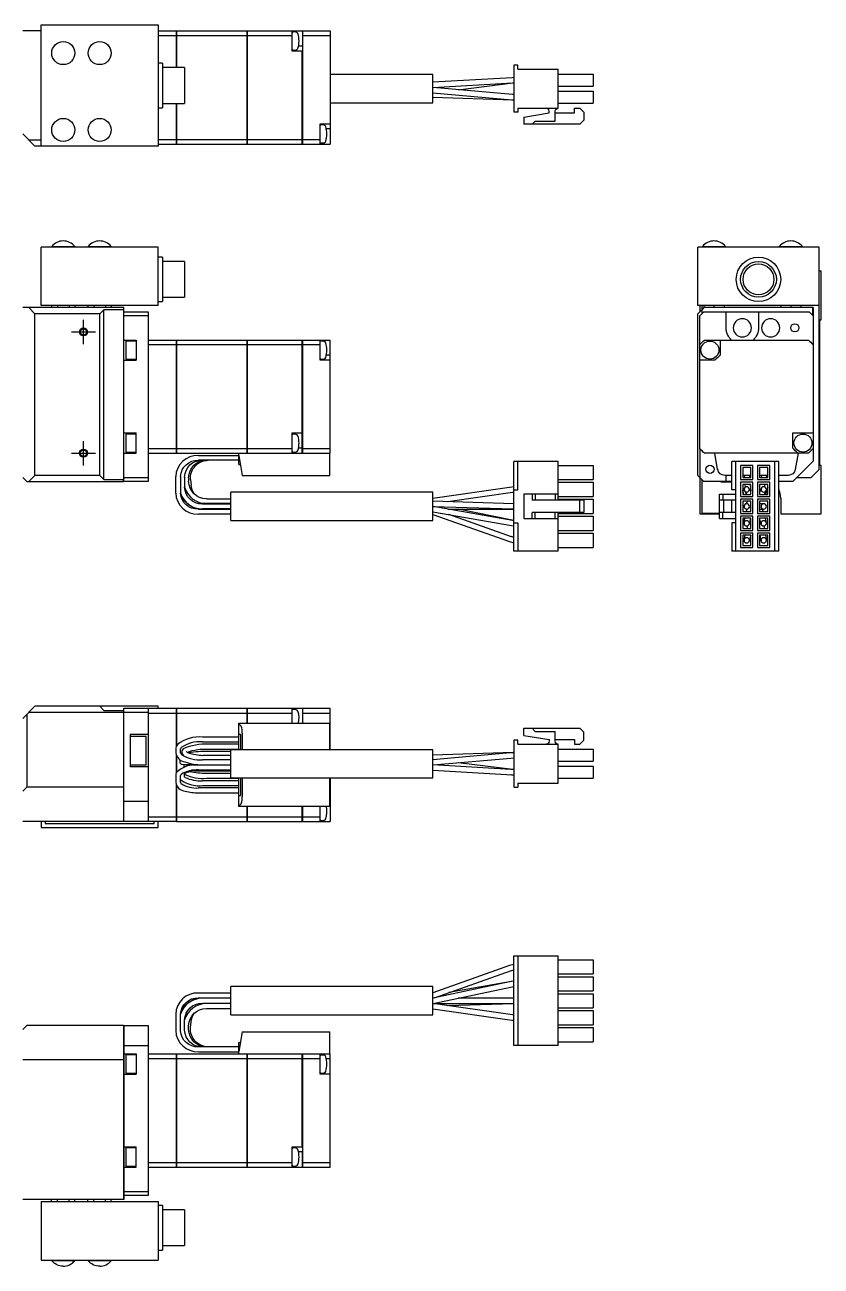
# Model space of a CAD drawing. Extents: x -2 to 409, y -8 to 318.
# Drawn here: x 211.9 to 408.8, y 10 to 317 of the extents above; entities that cross this region are included whole.
import ezdxf

# ---------------------------------------------------------------- set-up
doc = ezdxf.new("R2010")
doc.units = 0
doc.header["$LTSCALE"] = 0.5
doc.linetypes.add('CENTER', pattern=[50.8, 31.75, -6.35, 6.35, -6.35])
for name, color, linetype in [('MSM_CENTER', 1, 'CENTER'), ('MSM_CONTINUOUS', 7, 'CONTINUOUS'), ('MSM_NARROW', 5, 'CONTINUOUS')]:
    doc.layers.add(name, color=color, linetype=linetype)

msp = doc.modelspace()

# ---------------------------------------------------------------- linework, layer by layer
at = {"layer": 'MSM_CENTER'}
for p, q in [((226.39, 238.08), (226.39, 244.08)), ((223.39, 241.08), (229.39, 241.08)), ((226.39, 208.08), (226.39, 214.08)), ((223.39, 211.08), (229.39, 211.08))]:
    msp.add_line(p, q, dxfattribs=at)
at = {"layer": 'MSM_CONTINUOUS'}
for p, q in [((215.89, 317.04), (244.89, 317.04)), ((215.89, 287.04), (215.89, 317.04)), ((244.89, 317.04), (244.89, 287.04)), ((215.89, 315.54), (211.39, 315.54)), ((244.89, 315.54), (249.38, 315.54)), ((244.89, 314.38), (249.38, 314.38)), ((249.38, 306.46), (249.38, 315.54)), ((249.39, 315.54), (249.39, 306.46)), ((249.39, 315.54), (266.88, 315.54)), ((249.39, 314.38), (266.88, 314.38)), ((266.88, 287.54), (266.88, 315.54)), ((266.89, 315.53), (266.88, 315.53)), ((266.89, 314.37), (266.88, 314.37)), ((266.89, 315.54), (280.49, 315.54)), ((266.89, 315.54), (266.89, 287.54)), ((266.89, 314.38), (277.99, 314.38)), ((277.99, 310.54), (277.99, 315.54)), ((278.97, 315.2), (278.21, 315.27)), ((280.5, 315.54), (287.39, 315.54)), ((280.5, 315.54), (280.5, 287.54)), ((280.5, 314.38), (287.39, 314.38)), ((287.39, 315.54), (287.39, 287.54)), ((280.49, 310.54), (277.99, 310.54)), ((278.21, 310.81), (278.97, 310.87)), ((280.49, 311.79), (279.56, 311.79)), ((280.49, 287.54), (280.49, 310.54)), ((245.89, 307.54), (244.89, 307.54)), ((245.89, 307.54), (245.89, 296.54)), ((251.39, 306.46), (245.89, 306.46)), ((249.39, 306.61), (249.38, 306.59)), ((251.39, 306.46), (251.39, 297.61)), ((312.79, 304.77), (287.39, 304.77)), ((312.79, 297.77), (312.79, 304.77)), ((332.79, 303.98), (332.37, 303.96)), ((333.79, 307.03), (332.79, 307.03)), ((332.79, 307.03), (332.79, 295.43)), ((333.79, 306.03), (333.79, 307.03)), ((333.79, 306.03), (343.79, 306.03)), ((343.79, 296.43), (343.79, 306.03)), ((343.79, 304.83), (352.39, 304.83)), ((352.39, 304.83), (352.39, 301.83)), ((332.37, 303.96), (312.79, 302.84)), ((312.79, 301.54), (332.44, 302.66)), ((332.43, 299.82), (312.81, 301.54)), ((319.01, 300.99), (332.56, 302.65)), ((332.44, 302.66), (332.79, 302.68)), ((332.77, 302.67), (332.79, 302.67)), ((343.79, 301.83), (352.39, 301.83)), ((312.79, 300.23), (332.32, 298.52)), ((312.79, 299.14), (332.65, 298.49)), ((332.79, 299.8), (332.01, 299.86)), ((332.32, 298.52), (332.79, 298.49)), ((332.79, 299.79), (332.43, 299.82)), ((332.65, 298.49), (332.79, 298.49)), ((343.79, 300.63), (352.39, 300.63)), ((352.39, 300.63), (352.39, 297.63)), ((244.89, 296.54), (245.89, 296.54)), ((245.89, 297.61), (251.39, 297.61)), ((249.38, 287.54), (249.38, 297.61)), ((249.38, 296.84), (249.39, 296.82)), ((249.39, 297.61), (249.39, 287.54)), ((287.39, 297.77), (312.79, 297.77)), ((333.79, 295.43), (332.79, 295.43)), ((333.79, 296.43), (343.79, 296.43)), ((333.79, 296.43), (333.79, 295.43)), ((335.29, 294.23), (341.54, 295.23)), ((341.54, 295.23), (341.54, 295.68)), ((343.04, 293.23), (343.04, 295.68)), ((343.04, 295.23), (347.79, 295.23)), ((343.79, 297.63), (352.39, 297.63)), ((347.79, 296.43), (349.09, 296.43)), ((347.79, 295.23), (347.79, 296.43)), ((349.09, 296.43), (350.09, 295.43)), ((350.09, 295.43), (350.09, 293.43)), ((284.89, 292.54), (287.39, 292.54)), ((284.89, 287.54), (284.89, 292.54)), ((285.86, 292.2), (285.1, 292.27)), ((335.29, 294.23), (335.29, 292.43)), ((349.09, 292.43), (335.29, 292.43)), ((337.29, 292.43), (338.09, 293.23)), ((338.09, 293.23), (343.04, 293.23)), ((350.09, 293.43), (349.09, 292.43)), ((214.39, 287.04), (211.39, 290.04)), ((244.89, 288.69), (249.38, 288.69)), ((249.39, 288.69), (266.88, 288.69)), ((266.89, 288.7), (266.88, 288.7)), ((266.89, 288.69), (280.49, 288.69)), ((280.5, 288.69), (284.89, 288.69)), ((287.39, 291.29), (286.45, 291.29)), ((215.89, 288.54), (212.89, 288.54)), ((244.89, 287.04), (214.39, 287.04)), ((244.89, 287.54), (249.38, 287.54)), ((249.39, 287.54), (266.88, 287.54)), ((266.89, 287.55), (266.88, 287.55)), ((266.89, 287.54), (280.49, 287.54)), ((280.5, 287.54), (287.39, 287.54)), ((285.1, 287.81), (285.86, 287.87)), ((215.89, 247.58), (215.89, 262.08)), ((244.89, 262.08), (215.89, 262.08)), ((218.54, 262.24), (224.24, 262.24)), ((218.54, 262.24), (218.54, 262.08)), ((224.24, 262.08), (224.24, 262.24)), ((227.54, 262.24), (233.24, 262.24)), ((227.54, 262.24), (227.54, 262.08)), ((233.24, 262.08), (233.24, 262.24)), ((244.89, 247.58), (244.89, 262.08)), ((378.28, 247.58), (378.28, 262.08)), ((408.28, 262.08), (378.28, 262.08)), ((379.43, 262.24), (385.13, 262.24)), ((379.43, 262.24), (379.43, 262.08)), ((385.13, 262.08), (385.13, 262.24)), ((398.43, 262.24), (404.13, 262.24)), ((398.43, 262.24), (398.43, 262.08)), ((404.13, 262.08), (404.13, 262.24)), ((408.28, 207.08), (408.28, 262.08)), ((245.89, 259.58), (244.89, 259.58)), ((245.89, 259.58), (245.89, 248.58)), ((251.39, 258.51), (245.89, 258.51)), ((251.39, 258.51), (251.39, 249.66)), ((408.78, 256.08), (408.28, 256.08)), ((408.78, 244.08), (408.78, 256.08)), ((245.89, 249.66), (251.39, 249.66)), ((236.39, 247.08), (211.39, 247.08)), ((214.39, 245.58), (212.89, 247.08)), ((244.89, 247.58), (215.89, 247.58)), ((218.5, 247.58), (218.5, 247.08)), ((219.94, 247.58), (219.94, 247.08)), ((222.83, 247.58), (222.83, 247.08)), ((224.27, 247.58), (224.27, 247.08)), ((227.5, 247.58), (227.5, 247.08)), ((228.94, 247.58), (228.94, 247.08)), ((231.39, 246.58), (230.39, 245.58)), ((236.39, 246.58), (231.39, 246.58)), ((231.39, 204.58), (231.39, 246.58)), ((231.83, 247.58), (231.83, 247.08)), ((233.27, 247.58), (233.27, 247.08)), ((236.39, 204.08), (236.39, 247.08)), ((236.39, 246.08), (242.39, 246.08)), ((242.39, 246.08), (242.39, 204.08)), ((244.89, 248.58), (245.89, 248.58)), ((408.28, 247.58), (378.28, 247.58)), ((379.28, 246.58), (378.28, 245.58)), ((378.78, 247.58), (378.78, 246.08)), ((379.78, 246.08), (378.78, 245.08)), ((379.28, 247.58), (379.28, 245.58)), ((379.78, 247.08), (379.28, 246.58)), ((379.78, 247.58), (379.78, 247.08)), ((406.78, 247.08), (379.78, 247.08)), ((379.78, 246.08), (405.78, 246.08)), ((382.28, 247.58), (382.28, 247.08)), ((384.78, 247.58), (384.78, 247.08)), ((385.28, 242.08), (385.28, 246.08)), ((393.28, 246.08), (393.28, 242.08)), ((398.78, 247.58), (398.78, 247.08)), ((401.28, 247.58), (401.28, 247.08)), ((403.78, 247.58), (403.78, 247.08)), ((406.78, 245.08), (405.78, 246.08)), ((406.68, 245.18), (406.68, 247.08)), ((406.78, 247.08), (406.78, 237.97)), ((230.39, 245.58), (214.39, 245.58)), ((214.39, 205.58), (214.39, 245.58)), ((230.39, 205.58), (230.39, 245.58)), ((242.39, 245.08), (236.39, 245.08)), ((378.28, 205.58), (378.28, 245.58)), ((378.78, 237.97), (378.78, 245.08)), ((408.48, 244.08), (408.78, 244.08)), ((408.48, 208.08), (408.48, 244.08)), ((236.39, 239.08), (239.39, 239.08)), ((236.89, 238.83), (236.89, 234.33)), ((239.39, 238.83), (236.89, 238.83)), ((239.39, 239.08), (239.39, 234.08)), ((242.39, 239.08), (249.38, 239.08)), ((242.39, 237.93), (249.38, 237.93)), ((249.38, 211.08), (249.38, 239.08)), ((249.39, 239.08), (266.88, 239.08)), ((249.39, 239.08), (249.39, 211.08)), ((249.39, 237.93), (266.88, 237.93)), ((266.88, 211.08), (266.88, 239.08)), ((266.89, 239.07), (266.88, 239.07)), ((266.89, 237.92), (266.88, 237.92)), ((266.89, 239.08), (280.49, 239.08)), ((266.89, 239.08), (266.89, 211.08)), ((266.89, 237.93), (280.49, 237.93)), ((280.49, 211.08), (280.49, 239.08)), ((280.5, 239.08), (287.39, 239.08)), ((280.5, 239.08), (280.5, 211.08)), ((280.5, 237.93), (284.89, 237.93)), ((284.89, 234.08), (284.89, 239.08)), ((285.86, 238.74), (285.1, 238.81)), ((287.39, 211.08), (287.39, 239.08)), ((378.78, 212.24), (378.78, 237.93)), ((379.93, 239.08), (405.62, 239.08)), ((383.78, 239.08), (383.78, 235.33)), ((406.78, 237.93), (406.78, 212.24)), ((236.39, 234.08), (239.39, 234.08)), ((236.89, 234.33), (239.39, 234.33)), ((287.39, 234.08), (284.89, 234.08)), ((285.1, 234.35), (285.86, 234.42)), ((287.39, 235.33), (286.45, 235.33)), ((382.53, 234.08), (378.78, 234.08)), ((236.39, 216.08), (239.39, 216.08)), ((236.89, 215.83), (236.89, 211.33)), ((239.39, 215.83), (236.89, 215.83)), ((239.39, 211.08), (239.39, 216.08)), ((277.99, 216.08), (280.49, 216.08)), ((277.99, 211.08), (277.99, 216.08)), ((278.97, 215.74), (278.21, 215.81)), ((401.78, 216.08), (406.78, 216.08)), ((401.78, 212.33), (401.78, 216.08)), ((242.39, 212.24), (249.38, 212.24)), ((249.39, 212.24), (266.88, 212.24)), ((266.89, 212.23), (266.88, 212.23)), ((266.89, 212.24), (277.99, 212.24)), ((280.49, 212.33), (279.56, 212.33)), ((280.5, 212.24), (287.39, 212.24)), ((378.78, 212.18), (378.78, 196.08)), ((406.78, 212.19), (406.78, 209.08)), ((236.39, 211.08), (239.39, 211.08)), ((236.89, 211.33), (239.39, 211.33)), ((242.39, 211.08), (249.38, 211.08)), ((249.39, 211.08), (287.39, 211.08)), ((254.79, 210.53), (264.79, 210.53)), ((264.79, 209.33), (254.79, 209.33)), ((257.27, 209.33), (257.03, 209.33)), ((264.79, 208.28), (264.79, 211.08)), ((264.79, 210.48), (265.65, 205.58)), ((266.89, 211.09), (266.88, 211.09)), ((278.21, 211.35), (278.97, 211.42)), ((287.29, 205.58), (287.29, 211.08)), ((343.79, 209.03), (332.79, 209.03)), ((332.79, 186.83), (332.79, 209.03)), ((333.79, 202.03), (333.79, 209.03)), ((343.79, 199.43), (343.79, 209.03)), ((405.62, 211.08), (379.93, 211.08)), ((383.18, 207.07), (382.48, 211.08)), ((386.67, 202.03), (386.67, 209.03)), ((398.27, 209.03), (386.67, 209.03)), ((387.67, 186.83), (387.67, 209.03)), ((397.27, 209.03), (397.27, 186.83)), ((398.27, 186.83), (398.27, 209.03)), ((401.78, 204.08), (406.78, 209.08)), ((403.08, 211.08), (402.37, 207.07)), ((264.79, 208.28), (265.18, 208.28)), ((343.79, 208.08), (352.39, 208.08)), ((352.39, 208.08), (352.39, 204.58)), ((388.87, 208.08), (388.87, 204.58)), ((391.87, 208.08), (388.87, 208.08)), ((389.37, 207.58), (389.37, 205.08)), ((391.37, 207.58), (389.37, 207.58)), ((391.37, 205.08), (391.37, 207.58)), ((391.87, 204.58), (391.87, 208.08)), ((396.07, 208.08), (393.07, 208.08)), ((393.07, 208.08), (393.07, 204.58)), ((393.57, 207.58), (393.57, 205.08)), ((395.57, 207.58), (393.57, 207.58)), ((395.57, 205.08), (395.57, 207.58)), ((396.07, 204.58), (396.07, 208.08)), ((406.28, 205.08), (408.28, 207.08)), ((408.78, 208.08), (408.48, 208.08)), ((408.78, 196.08), (408.78, 208.08)), ((211.39, 205.08), (212.39, 204.08)), ((212.39, 204.08), (236.29, 204.08)), ((212.89, 204.08), (214.39, 205.58)), ((230.39, 205.58), (214.39, 205.58)), ((230.39, 205.58), (231.39, 204.58)), ((231.39, 204.58), (236.3, 204.58)), ((236.3, 204.09), (236.29, 204.08)), ((236.39, 204.71), (236.3, 204.58)), ((236.3, 204.09), (236.3, 204.58)), ((236.3, 204.09), (236.39, 204.18)), ((236.39, 205.08), (242.39, 205.08)), ((242.39, 204.08), (236.39, 204.08)), ((249.19, 201.23), (249.19, 205.33)), ((250.39, 205.33), (250.39, 201.23)), ((251.39, 205.17), (251.39, 202.69)), ((252.39, 205.02), (252.39, 204.14)), ((252.86, 204.57), (252.99, 203.18)), ((265.65, 205.58), (287.29, 205.58)), ((332.31, 202.72), (312.79, 199.89)), ((332.79, 202.77), (332.28, 202.71)), ((343.79, 204.58), (352.39, 204.58)), ((343.79, 203.88), (352.39, 203.88)), ((352.39, 203.88), (352.39, 200.38)), ((378.28, 205.58), (379.78, 204.08)), ((379.28, 204.58), (379.28, 196.28)), ((386.67, 204.08), (379.78, 204.08)), ((384.08, 203.88), (384.08, 204.08)), ((386.67, 203.88), (384.08, 203.88)), ((386.67, 205.58), (384.96, 205.58)), ((385.28, 204.08), (385.28, 205.58)), ((388.87, 204.58), (391.87, 204.58)), ((388.87, 203.88), (388.87, 200.38)), ((391.87, 203.88), (388.87, 203.88)), ((391.37, 205.58), (389.37, 205.58)), ((389.37, 205.08), (391.37, 205.08)), ((391.37, 203.38), (389.37, 203.38)), ((389.37, 203.38), (389.37, 200.88)), ((389.88, 205.08), (389.84, 205.58)), ((390.08, 202.71), (390.02, 203.38)), ((391.04, 205.58), (391.09, 205.08)), ((391.23, 203.38), (391.37, 201.75)), ((391.37, 205.2), (391.37, 205.58)), ((391.37, 200.88), (391.37, 203.38)), ((391.87, 200.38), (391.87, 203.88)), ((393.07, 204.58), (396.07, 204.58)), ((393.07, 203.88), (393.07, 200.38)), ((396.07, 203.88), (393.07, 203.88)), ((395.57, 205.58), (393.57, 205.58)), ((393.57, 205.08), (395.57, 205.08)), ((393.57, 203.38), (393.57, 200.88)), ((395.57, 203.38), (393.57, 203.38)), ((393.57, 203.19), (393.61, 203.38)), ((393.58, 205.08), (393.65, 205.58)), ((394.03, 205.58), (393.94, 205.08)), ((394.83, 203.38), (394.71, 202.77)), ((395.57, 202.66), (395, 200.88)), ((395.25, 205.58), (395.16, 205.08)), ((395.57, 200.88), (395.57, 203.38)), ((396.07, 200.38), (396.07, 203.88)), ((400.6, 205.58), (398.27, 205.58)), ((401.78, 204.08), (398.27, 204.08)), ((402.78, 205.08), (406.28, 205.08)), ((250.4, 201.24), (250.39, 201.27)), ((256.79, 199.83), (262.79, 199.83)), ((262.79, 194.43), (262.79, 201.43)), ((312.79, 201.43), (262.79, 201.43)), ((312.79, 194.43), (312.79, 201.43)), ((316.49, 199.11), (332.47, 201.43)), ((332.47, 201.43), (332.79, 201.46)), ((332.79, 202.03), (333.79, 202.03)), ((343.79, 200.93), (335.29, 200.93)), ((335.29, 200.93), (335.29, 194.93)), ((337.29, 200.93), (337.29, 199.43)), ((338.09, 200.93), (338.09, 199.43)), ((343.04, 200.93), (343.04, 199.43)), ((343.79, 200.38), (352.39, 200.38)), ((343.79, 199.68), (352.39, 199.68)), ((352.39, 199.68), (352.39, 196.18)), ((383.67, 194.93), (383.67, 200.93)), ((383.67, 200.93), (387.67, 200.93)), ((384.47, 200.93), (384.47, 199.43)), ((387.67, 202.03), (386.67, 202.03)), ((388.87, 200.38), (391.87, 200.38)), ((391.87, 199.68), (388.87, 199.68)), ((388.87, 199.68), (388.87, 196.18)), ((389.63, 200.88), (389.37, 202.06)), ((389.59, 201.06), (389.37, 201.57)), ((389.37, 200.88), (391.37, 200.88)), ((389.82, 201.8), (390.37, 200.88)), ((390.23, 200.88), (390.21, 201.14)), ((391.37, 201.73), (390.93, 202.47)), ((391.87, 196.18), (391.87, 199.68)), ((393.07, 200.38), (396.07, 200.38)), ((393.07, 199.68), (393.07, 196.18)), ((396.07, 199.68), (393.07, 199.68)), ((393.97, 202.37), (393.57, 201.37)), ((393.57, 200.88), (395.57, 200.88)), ((394.78, 200.88), (395.18, 201.89)), ((396.07, 196.18), (396.07, 199.68)), ((398.78, 199.98), (398.78, 196.08)), ((254.79, 197.23), (262.79, 197.23)), ((255.08, 198.69), (255.05, 198.69)), ((255.05, 198.69), (255.08, 198.68)), ((255.79, 198.63), (255.08, 198.69)), ((255.08, 198.68), (256.29, 198.53)), ((262.79, 198.63), (255.79, 198.63)), ((255.79, 198.53), (262.79, 198.53)), ((262.79, 197.33), (255.79, 197.33)), ((332.69, 198.58), (312.79, 199.23)), ((312.79, 197.93), (332.65, 197.29)), ((312.79, 196.62), (332.23, 193.17)), ((332.46, 194.45), (312.86, 197.93)), ((316.51, 197.28), (332.79, 197.28)), ((332.4, 194.48), (319.05, 197.28)), ((332.65, 197.29), (332.79, 197.28)), ((332.79, 198.58), (332.69, 198.58)), ((350.09, 199.43), (337.29, 199.43)), ((349.09, 196.43), (349.09, 199.43)), ((350.09, 199.43), (350.09, 196.43)), ((387.67, 199.43), (383.67, 199.43)), ((384.67, 199.43), (384.67, 196.43)), ((386.67, 196.43), (386.67, 199.43)), ((389.37, 199.18), (389.37, 196.68)), ((391.37, 199.18), (389.37, 199.18)), ((389.37, 196.68), (391.37, 196.68)), ((390.64, 199.11), (389.92, 198.4)), ((390.37, 197.28), (390.26, 196.68)), ((390.84, 197.47), (391.37, 198.01)), ((391.37, 196.68), (391.37, 199.18)), ((395.57, 199.18), (393.57, 199.18)), ((393.57, 199.18), (393.57, 196.68)), ((394.57, 198.58), (393.57, 198.58)), ((393.57, 197.28), (394.57, 197.28)), ((393.57, 196.68), (395.57, 196.68)), ((394.44, 196.68), (394.28, 197.28)), ((395.57, 196.68), (395.57, 199.18)), ((262.79, 196.03), (254.79, 196.03)), ((262.79, 194.43), (312.79, 194.43)), ((312.79, 195.94), (331.75, 189.21)), ((332.19, 190.43), (316.73, 195.92)), ((332.79, 194.41), (332.4, 194.48)), ((332.79, 194.4), (332.46, 194.45)), ((332.79, 193.83), (333.79, 193.83)), ((333.79, 193.83), (333.79, 186.83)), ((335.29, 194.93), (343.79, 194.93)), ((350.09, 196.43), (337.29, 196.43)), ((337.29, 194.93), (337.29, 196.43)), ((338.09, 194.93), (338.09, 196.43)), ((343.04, 194.93), (343.04, 196.43)), ((343.79, 186.83), (343.79, 196.43)), ((343.79, 196.18), (352.39, 196.18)), ((343.79, 195.48), (352.39, 195.48)), ((352.39, 195.48), (352.39, 191.98)), ((378.78, 196.08), (383.67, 196.08)), ((379.28, 196.28), (383.67, 196.28)), ((387.67, 196.43), (383.67, 196.43)), ((383.67, 194.93), (387.67, 194.93)), ((384.47, 194.93), (384.47, 196.43)), ((387.67, 193.83), (386.67, 193.83)), ((386.67, 193.83), (386.67, 186.83)), ((388.87, 196.18), (391.87, 196.18)), ((388.87, 195.48), (388.87, 191.98)), ((391.87, 195.48), (388.87, 195.48)), ((391.37, 194.98), (389.37, 194.98)), ((389.37, 194.98), (389.37, 192.48)), ((389.74, 193.85), (389.94, 194.98)), ((391.27, 194.98), (391.01, 193.61)), ((391.37, 192.48), (391.37, 194.98)), ((391.87, 191.98), (391.87, 195.48)), ((393.07, 196.18), (396.07, 196.18)), ((396.07, 195.48), (393.07, 195.48)), ((393.07, 195.48), (393.07, 191.98)), ((393.57, 194.98), (393.57, 192.48)), ((395.57, 194.98), (393.57, 194.98)), ((393.95, 193.56), (393.57, 194.92)), ((394.91, 194.98), (395.2, 193.9)), ((395.57, 192.48), (395.57, 194.98)), ((396.07, 191.98), (396.07, 195.48)), ((398.78, 196.08), (408.78, 196.08)), ((332.79, 190.27), (332.17, 190.44)), ((332.23, 193.17), (332.79, 193.1)), ((343.79, 191.98), (352.39, 191.98)), ((343.79, 191.28), (352.39, 191.28)), ((352.39, 191.28), (352.39, 187.78)), ((388.87, 191.98), (391.87, 191.98)), ((388.87, 191.28), (388.87, 187.78)), ((391.87, 191.28), (388.87, 191.28)), ((389.37, 192.48), (391.37, 192.48)), ((389.37, 190.78), (389.37, 188.28)), ((391.37, 190.78), (389.37, 190.78)), ((389.74, 189.69), (390.01, 190.78)), ((390.59, 193.12), (390.43, 192.48)), ((391.35, 190.78), (391.01, 189.38)), ((391.37, 188.28), (391.37, 190.78)), ((391.87, 187.78), (391.87, 191.28)), ((393.07, 191.98), (396.07, 191.98)), ((393.07, 191.28), (393.07, 187.78)), ((396.07, 191.28), (393.07, 191.28)), ((393.57, 192.48), (395.57, 192.48)), ((395.57, 190.78), (393.57, 190.78)), ((393.57, 190.78), (393.57, 188.28)), ((393.93, 189.43), (393.71, 190.78)), ((394.76, 192.48), (394.66, 193.09)), ((395.03, 190.78), (395.22, 189.63)), ((395.57, 188.28), (395.57, 190.78)), ((396.07, 187.78), (396.07, 191.28)), ((331.74, 189.21), (332.79, 188.95)), ((331.75, 189.21), (332.79, 188.95)), ((343.79, 187.78), (352.39, 187.78)), ((388.87, 187.78), (391.87, 187.78)), ((389.37, 188.28), (391.37, 188.28)), ((393.07, 187.78), (396.07, 187.78)), ((393.57, 188.28), (395.57, 188.28)), ((343.79, 186.83), (332.79, 186.83)), ((398.27, 186.83), (386.67, 186.83)), ((211.39, 145.48), (214.39, 148.48)), ((244.89, 148.48), (214.39, 148.48)), ((230.39, 148.48), (231.39, 147.48)), ((231.39, 147.48), (236.39, 147.48)), ((236.3, 146.99), (236.3, 147.48)), ((236.39, 119.98), (236.39, 147.98)), ((236.39, 147.98), (249.38, 147.98)), ((242.39, 147.98), (242.39, 119.98)), ((244.89, 147.98), (244.89, 148.48)), ((249.38, 138.69), (249.38, 147.98)), ((249.39, 147.98), (266.88, 147.98)), ((249.39, 147.98), (249.39, 138.7)), ((266.88, 144.28), (266.88, 147.98)), ((266.89, 147.97), (266.88, 147.97)), ((266.89, 147.98), (266.89, 144.28)), ((266.89, 147.98), (280.49, 147.98)), ((277.99, 144.28), (277.99, 147.98)), ((278.97, 147.64), (278.21, 147.71)), ((280.5, 147.98), (287.39, 147.98)), ((280.5, 147.98), (280.5, 144.28)), ((287.39, 137.75), (287.39, 147.98)), ((212.39, 146.48), (212.39, 128.48)), ((236.29, 146.98), (212.89, 146.98)), ((236.3, 146.99), (236.29, 146.98)), ((236.29, 146.98), (236.29, 128.48)), ((236.3, 146.99), (236.39, 146.95)), ((242.39, 146.98), (236.39, 146.98)), ((242.39, 146.82), (249.38, 146.82)), ((249.39, 146.82), (266.88, 146.82)), ((266.89, 146.83), (266.88, 146.83)), ((266.89, 146.82), (277.99, 146.82)), ((280.5, 146.82), (287.39, 146.82)), ((237.89, 141.48), (237.89, 133.48)), ((242.39, 141.48), (237.89, 141.48)), ((264.79, 144.28), (287.29, 144.28)), ((264.79, 137.75), (264.79, 144.28)), ((264.79, 144.17), (265.39, 143.57)), ((264.79, 141.58), (265.18, 141.58)), ((265.18, 141.58), (265.18, 137.75)), ((265.65, 141.8), (265.65, 137.75)), ((287.29, 137.75), (287.29, 144.28)), ((335.29, 141.28), (335.29, 143.08)), ((335.29, 143.08), (349.09, 143.08)), ((335.29, 141.28), (341.54, 140.28)), ((337.29, 143.08), (338.09, 142.28)), ((338.09, 142.28), (343.04, 142.28)), ((343.04, 139.83), (343.04, 142.28)), ((350.09, 142.08), (349.09, 143.08)), ((350.09, 140.08), (350.09, 142.08)), ((241.89, 140.98), (237.89, 140.98)), ((241.89, 133.98), (241.89, 140.98)), ((264.79, 140.88), (255.79, 140.88)), ((255.79, 139.68), (264.79, 139.68)), ((264.79, 139.08), (257.27, 139.08)), ((332.79, 140.08), (332.79, 128.48)), ((333.79, 140.08), (332.79, 140.08)), ((333.79, 139.08), (333.79, 140.08)), ((333.79, 139.08), (343.79, 139.08)), ((341.54, 140.28), (341.54, 139.83)), ((343.04, 140.28), (347.79, 140.28)), ((343.79, 129.48), (343.79, 139.08)), ((347.79, 140.28), (347.79, 139.08)), ((347.79, 139.08), (349.09, 139.08)), ((349.09, 139.08), (350.09, 140.08)), ((249.19, 137.93), (249.19, 136.97)), ((249.38, 132.08), (249.38, 136.33)), ((249.39, 136.3), (249.39, 132.1)), ((250.35, 135.15), (250.22, 134.97)), ((250.39, 136.96), (250.39, 137.93)), ((250.71, 136.94), (250.72, 136.9)), ((250.72, 136.9), (250.8, 136.7)), ((251.91, 137.15), (251.85, 137.31)), ((262.79, 135.23), (255.79, 135.23)), ((262.79, 137.28), (257.25, 137.28)), ((257.27, 137.88), (264.79, 137.88)), ((257.37, 136.32), (257.33, 136.32)), ((262.79, 136.32), (257.34, 136.32)), ((262.79, 130.75), (262.79, 137.75)), ((312.79, 137.75), (262.79, 137.75)), ((312.79, 130.75), (312.79, 137.75)), ((332.65, 137.03), (312.79, 136.38)), ((331.9, 136.95), (312.79, 135.28)), ((312.81, 133.98), (332.01, 135.66)), ((332.79, 137.01), (331.9, 136.95)), ((332.01, 135.66), (332.79, 135.71)), ((332.79, 137.03), (332.33, 137.01)), ((332.79, 137.03), (332.65, 137.03)), ((343.79, 137.88), (352.39, 137.88)), ((352.39, 137.88), (352.39, 134.88)), ((237.89, 133.98), (241.89, 133.98)), ((242.39, 133.48), (237.89, 133.48)), ((250.22, 134.97), (250.19, 134.77)), ((251.19, 134.11), (251.19, 134.05)), ((251.19, 134.05), (251.19, 133.65)), ((251.19, 133.65), (251.19, 133.62)), ((251.19, 133.62), (251.24, 133.39)), ((253.73, 132.55), (255.79, 132.48)), ((262.79, 133.93), (254.79, 133.93)), ((254.79, 132.73), (262.79, 132.73)), ((255.79, 134.03), (262.79, 134.03)), ((255.79, 132.48), (262.79, 132.48)), ((332.01, 132.88), (312.79, 133.98)), ((312.79, 132.68), (332.37, 131.55)), ((332.56, 132.86), (319.01, 134.52)), ((332.79, 132.84), (332.01, 132.88)), ((343.79, 134.88), (352.39, 134.88)), ((343.79, 133.68), (352.39, 133.68)), ((352.39, 133.68), (352.39, 130.68)), ((249.19, 131.37), (249.19, 129.63)), ((249.38, 119.98), (249.38, 129.03)), ((249.39, 129.01), (249.39, 119.98)), ((250.39, 129.63), (250.39, 131.37)), ((251.39, 131.03), (251.39, 131.77)), ((264.79, 130.08), (255.79, 130.08)), ((262.79, 131.88), (256.79, 131.88)), ((256.79, 130.68), (264.79, 130.68)), ((262.79, 130.75), (312.79, 130.75)), ((264.79, 123.68), (264.79, 130.75)), ((265.18, 130.75), (265.18, 126.38)), ((265.65, 130.75), (265.65, 126.16)), ((287.29, 123.68), (287.29, 130.75)), ((287.39, 130.75), (287.39, 119.98)), ((331.93, 131.58), (332.79, 131.54)), ((332.23, 131.56), (332.79, 131.54)), ((332.37, 131.55), (332.79, 131.53)), ((333.79, 129.48), (343.79, 129.48)), ((333.79, 129.48), (333.79, 128.48)), ((343.79, 130.68), (352.39, 130.68)), ((211.39, 127.48), (212.39, 128.48)), ((236.29, 128.48), (212.39, 128.48)), ((236.29, 128.48), (236.3, 128.47)), ((236.3, 128.47), (236.39, 128.5)), ((236.3, 128.47), (236.3, 119.99)), ((264.79, 128.28), (254.79, 128.28)), ((254.79, 127.08), (264.79, 127.08)), ((255.79, 128.88), (264.79, 128.88)), ((264.79, 126.38), (265.18, 126.38)), ((332.79, 128.48), (333.79, 128.48)), ((236.39, 124.98), (242.39, 124.98)), ((265.39, 124.39), (264.79, 123.78)), ((287.29, 123.68), (264.79, 123.68)), ((266.88, 119.98), (266.88, 123.68)), ((266.89, 123.68), (266.89, 119.98)), ((280.49, 119.98), (280.49, 123.68)), ((280.5, 123.68), (280.5, 119.98)), ((284.89, 119.98), (284.89, 123.68)), ((287.29, 123.73), (287.39, 123.73)), ((236.29, 119.98), (211.39, 119.98)), ((215.89, 119.98), (215.89, 118.48)), ((216.89, 119.98), (216.89, 119.48)), ((236.3, 119.99), (236.29, 119.98)), ((236.39, 120.08), (236.3, 119.99)), ((249.38, 119.98), (236.39, 119.98)), ((242.39, 121.13), (249.38, 121.13)), ((243.89, 119.48), (243.89, 119.98)), ((244.89, 118.48), (244.89, 119.98)), ((249.39, 121.13), (266.88, 121.13)), ((249.39, 119.98), (266.88, 119.98)), ((266.89, 121.14), (266.88, 121.14)), ((266.89, 119.99), (266.88, 119.99)), ((266.89, 121.13), (280.49, 121.13)), ((266.89, 119.98), (280.49, 119.98)), ((280.5, 121.13), (284.89, 121.13)), ((280.5, 119.98), (287.39, 119.98)), ((285.1, 120.25), (285.86, 120.31)), ((215.89, 118.48), (244.89, 118.48)), ((216.89, 119.48), (243.89, 119.48)), ((332.79, 86.75), (343.79, 86.75)), ((332.79, 64.55), (332.79, 86.75)), ((333.79, 86.75), (333.79, 64.55)), ((343.79, 64.55), (343.79, 86.75)), ((331.75, 84.37), (312.79, 77.64)), ((313.16, 76.39), (332.19, 83.15)), ((332.79, 84.63), (331.75, 84.37)), ((332.17, 83.14), (332.79, 83.31)), ((332.19, 83.15), (332.79, 83.31)), ((343.79, 85.8), (352.39, 85.8)), ((352.39, 85.8), (352.39, 82.3)), ((332.13, 80.38), (312.79, 76.31)), ((332.23, 80.41), (316.73, 77.66)), ((332.79, 80.48), (332.13, 80.38)), ((332.79, 80.48), (332.23, 80.41)), ((343.79, 82.3), (352.39, 82.3)), ((343.79, 81.6), (352.39, 81.6)), ((352.39, 81.6), (352.39, 78.1)), ((262.79, 77.55), (254.79, 77.55)), ((262.79, 72.15), (262.79, 79.15)), ((312.79, 79.15), (262.79, 79.15)), ((312.79, 72.15), (312.79, 79.15)), ((312.85, 75), (332.4, 79.1)), ((332.4, 79.1), (332.79, 79.17)), ((343.79, 78.1), (352.39, 78.1)), ((343.79, 77.4), (352.39, 77.4)), ((352.39, 77.4), (352.39, 73.9)), ((254.25, 76.15), (253.84, 75.92)), ((254.79, 76.35), (262.79, 76.35)), ((255.08, 74.9), (255.06, 74.89)), ((255.06, 74.89), (255.08, 74.9)), ((255.08, 74.9), (256.29, 75.05)), ((255.79, 74.95), (255.08, 74.9)), ((262.79, 76.25), (255.79, 76.25)), ((255.79, 75.05), (262.79, 75.05)), ((262.79, 74.95), (255.79, 74.95)), ((256.79, 73.75), (262.79, 73.75)), ((332.5, 72.15), (312.79, 75.01)), ((312.79, 73.69), (332.31, 70.86)), ((312.86, 75), (332.79, 75)), ((316.49, 74.47), (332.69, 75)), ((332.79, 76.3), (319.05, 76.3)), ((343.79, 73.9), (352.39, 73.9)), ((249.19, 72.35), (249.19, 68.25)), ((250.39, 68.25), (250.39, 72.35)), ((250.4, 72.35), (250.39, 72.31)), ((251.39, 68.41), (251.39, 70.89)), ((262.79, 72.15), (312.79, 72.15)), ((332.31, 70.86), (332.79, 70.81)), ((332.79, 72.12), (332.47, 72.15)), ((332.79, 72.12), (332.5, 72.15)), ((343.79, 73.2), (352.39, 73.2)), ((352.39, 73.2), (352.39, 69.7)), ((211.39, 68.5), (212.39, 69.5)), ((236.29, 69.5), (212.39, 69.5)), ((236.29, 69.5), (236.3, 69.49)), ((236.3, 69.49), (236.3, 61.01)), ((236.3, 69.49), (236.39, 69.4)), ((236.39, 69.5), (236.39, 26.5)), ((236.39, 69.5), (242.39, 69.5)), ((242.39, 69.5), (242.39, 27.5)), ((252.39, 68.56), (252.39, 69.44)), ((252.86, 69.02), (252.99, 70.4)), ((265.65, 68), (264.79, 63.1)), ((265.65, 68), (287.29, 68)), ((287.29, 62.5), (287.29, 68)), ((343.79, 69.7), (352.39, 69.7)), ((343.79, 69), (352.39, 69)), ((352.39, 69), (352.39, 65.5)), ((242.39, 64.5), (236.39, 64.5)), ((264.79, 62.5), (264.79, 65.3)), ((264.79, 65.3), (265.18, 65.3)), ((343.79, 64.55), (332.79, 64.55)), ((343.79, 65.5), (352.39, 65.5)), ((236.39, 62.5), (239.39, 62.5)), ((236.89, 62.25), (236.89, 57.75)), ((239.39, 62.25), (236.89, 62.25)), ((239.39, 62.5), (239.39, 57.5)), ((242.39, 62.5), (249.38, 62.5)), ((249.38, 34.5), (249.38, 62.5)), ((249.39, 62.5), (280.49, 62.5)), ((249.39, 62.5), (249.39, 34.5)), ((264.79, 64.25), (254.79, 64.25)), ((254.79, 63.05), (264.79, 63.05)), ((257.27, 64.25), (257.03, 64.26)), ((266.88, 34.5), (266.88, 62.5)), ((266.89, 62.49), (266.88, 62.49)), ((266.89, 62.5), (266.89, 34.5)), ((280.49, 39.5), (280.49, 62.5)), ((280.5, 62.5), (287.39, 62.5)), ((280.5, 62.5), (280.5, 34.5)), ((284.89, 57.5), (284.89, 62.5)), ((285.86, 62.16), (285.1, 62.23)), ((287.39, 34.5), (287.39, 62.5)), ((236.29, 61), (211.39, 61)), ((236.3, 61.01), (236.29, 61)), ((236.29, 61), (236.29, 26.5)), ((236.39, 60.97), (236.3, 61.01)), ((242.39, 61.35), (249.38, 61.35)), ((249.39, 61.35), (266.88, 61.35)), ((266.89, 61.34), (266.88, 61.34)), ((266.89, 61.35), (280.49, 61.35)), ((280.5, 61.35), (284.89, 61.35)), ((287.39, 61.25), (286.45, 61.25)), ((236.39, 57.5), (239.39, 57.5)), ((236.89, 57.75), (239.39, 57.75)), ((287.39, 57.5), (284.89, 57.5)), ((285.1, 57.77), (285.86, 57.84)), ((236.39, 39.5), (239.39, 39.5)), ((236.89, 39.25), (236.89, 34.75)), ((239.39, 39.25), (236.89, 39.25)), ((239.39, 34.5), (239.39, 39.5)), ((277.99, 39.5), (280.49, 39.5)), ((277.99, 34.5), (277.99, 39.5)), ((278.97, 39.16), (278.21, 39.23)), ((280.49, 38.25), (279.56, 38.25)), ((280.49, 38.25), (280.49, 34.51)), ((236.39, 34.5), (239.39, 34.5)), ((236.89, 34.75), (239.39, 34.75)), ((242.39, 35.66), (249.38, 35.66)), ((242.39, 34.5), (249.38, 34.5)), ((249.39, 35.66), (266.88, 35.66)), ((249.39, 34.5), (266.88, 34.5)), ((266.89, 35.67), (266.88, 35.67)), ((266.89, 34.51), (266.88, 34.51)), ((266.89, 35.66), (277.99, 35.66)), ((266.89, 34.5), (280.49, 34.5)), ((278.21, 34.77), (278.97, 34.84)), ((280.5, 35.66), (287.39, 35.66)), ((280.5, 34.5), (287.39, 34.5)), ((236.39, 28.5), (242.39, 28.5)), ((236.39, 26.5), (211.39, 26.5)), ((215.89, 26), (244.89, 26)), ((215.89, 26), (215.89, 11.5)), ((218.5, 26), (218.5, 26.5)), ((219.94, 26), (219.94, 26.5)), ((222.83, 26), (222.83, 26.5)), ((224.27, 26), (224.27, 26.5)), ((227.5, 26), (227.5, 26.5)), ((228.94, 26), (228.94, 26.5)), ((231.83, 26), (231.83, 26.5)), ((233.27, 26), (233.27, 26.5)), ((242.39, 27.5), (236.39, 27.5)), ((244.89, 26), (244.89, 11.5)), ((245.89, 25), (244.89, 25)), ((245.89, 25), (245.89, 14)), ((251.39, 23.93), (245.89, 23.93)), ((251.39, 23.93), (251.39, 15.08)), ((244.89, 14), (245.89, 14)), ((245.89, 15.08), (251.39, 15.08)), ((215.89, 11.5), (244.89, 11.5)), ((218.54, 11.5), (218.54, 11.34)), ((224.24, 11.34), (218.54, 11.34)), ((224.24, 11.34), (224.24, 11.5)), ((227.54, 11.5), (227.54, 11.34)), ((233.24, 11.34), (227.54, 11.34)), ((233.24, 11.34), (233.24, 11.5))]:
    msp.add_line(p, q, dxfattribs=at)
for centre, radius in [((221.39, 310.04), 2.85), ((230.39, 310.04), 2.85), ((221.39, 291.04), 2.85), ((230.39, 291.04), 2.85), ((393.28, 254.08), 5.5), ((393.28, 254.08), 4.42), ((393.28, 254.08), 3.82), ((402.28, 242.08), 1.01), ((226.39, 241.08), 0.783), ((381.28, 236.58), 2.23), ((404.28, 213.58), 2.23), ((226.39, 211.08), 0.783), ((381.28, 207.08), 1.01)]:
    msp.add_circle(centre, radius, dxfattribs=at)
at = {"layer": 'MSM_CONTINUOUS', "extrusion": (0, 0, -1)}
for centre, radius in [((-389.28, 242.08), 2.25), ((-396.28, 242.08), 2.25), ((-390.37, 202.13), 0.65), ((-394.57, 202.13), 0.65), ((-390.37, 197.93), 0.65), ((-394.57, 197.93), 0.65), ((-390.37, 193.73), 0.65), ((-394.57, 193.73), 0.65), ((-390.37, 189.53), 0.65), ((-394.57, 189.53), 0.65)]:
    msp.add_circle(centre, radius, dxfattribs=at)
at = {"layer": 'MSM_CONTINUOUS'}
for centre, radius, start, end in [((278.19, 315.07), 0.2, 85, 180), ((278.93, 314.7), 0.5, 17.6292, 85), ((273.69, 313.04), 6, 342.3708, 17.6292), ((278.19, 311), 0.2, 180, 275), ((278.93, 311.37), 0.5, 275, 342.3708), ((340.79, 295.68), 0.75, 0, 90), ((285.08, 292.07), 0.2, 85, 161.8051), ((285.82, 291.7), 0.5, 17.6292, 85), ((280.58, 290.04), 6, 342.3708, 17.6292), ((285.08, 288), 0.2, 198.1949, 275), ((285.82, 288.37), 0.5, 275, 342.3708), ((221.39, 259.88), 3.7, 89.9943, 140.3692), ((221.39, 259.88), 3.7, 39.6308, 90), ((230.39, 259.88), 3.7, 89.9943, 140.3692), ((230.39, 259.88), 3.7, 39.6308, 90), ((382.28, 259.88), 3.7, 90, 140.3692), ((382.28, 259.88), 3.7, 39.6308, 90), ((401.28, 259.88), 3.7, 90, 140.3692), ((401.28, 259.88), 3.7, 39.6308, 90), ((285.08, 238.61), 0.2, 85, 161.8051), ((285.82, 238.25), 0.5, 17.6292, 85), ((280.58, 236.58), 6, 342.3708, 17.6292), ((285.08, 234.55), 0.2, 198.1949, 275), ((285.82, 234.92), 0.5, 275, 342.3708), ((278.19, 215.61), 0.2, 85, 180), ((278.93, 215.25), 0.5, 17.6292, 85), ((273.69, 213.58), 6, 342.3708, 17.6292), ((254.6, 205.12), 5.41, 87.9657, 177.8137), ((278.19, 211.55), 0.2, 180, 275), ((278.93, 211.92), 0.5, 275, 342.3708), ((256.76, 204.22), 5.59, 195.9654, 270.2921), ((254.59, 201.43), 5.41, 182.1273, 272.0933), ((255.71, 202.9), 5.57, 197.3809, 270.7723), ((393.78, 199.98), 5, 0, 25.8857), ((278.19, 147.51), 0.2, 85, 180), ((278.93, 147.14), 0.5, 17.6292, 85), ((273.69, 145.48), 6, 348.463, 17.6291), ((261.15, 142.04), 4.51, 356.9565, 19.8759), ((250.91, 137.9), 1.72, 139.0024, 178.8954), ((255.03, 132.17), 8.74, 85.0197, 128.3235), ((251.01, 137.86), 0.622, 138.9031, 173.0608), ((255.04, 131.99), 7.72, 84.4381, 125.6687), ((256.35, 126.38), 12.73, 85.8454, 114.6186), ((251.9, 137.42), 2.75, 189.2724, 261.0568), ((251.25, 137.17), 0.889, 193.8661, 231.118), ((251.65, 137.19), 0.978, 128.7039, 194.8652), ((255.21, 143.86), 8.65, 238.5524, 273.8561), ((251.92, 137.15), 1.21, 201.8456, 229.7784), ((252.44, 137.81), 0.846, 231.4689, 266.9127), ((256.51, 110.42), 26.87, 88.4238, 98.8516), ((256.6, 150.08), 13.77, 252.1759, 267.1972), ((256.6, 150.08), 13.77, 272.9984, 272.9996), ((250.64, 131.36), 1.45, 149.5973, 179.5942), ((253.94, 127.55), 6.43, 82.4193, 135.037), ((250.81, 134.75), 0.622, 178.1145, 264.9417), ((254.31, 125.62), 7.13, 86.1621, 121.44), ((254.51, 204.01), 69.98, 266.9256, 270.5083), ((255.6, 146.96), 12.93, 251.4264, 270.8555), ((256.49, 118.68), 14.15, 96.6571, 110.3054), ((251.74, 130.11), 2.6, 190.5511, 265.471), ((250.86, 131.3), 0.476, 123.7324, 171.3862), ((254.85, 136.08), 7.25, 231.9863, 263.6299), ((250.89, 129.74), 0.517, 191.8582, 224.7596), ((254.28, 135.12), 6.86, 236.8577, 274.2662), ((251.93, 131.36), 0.679, 120.1743, 142.5013), ((251.62, 131.82), 0.266, 210.6087, 235.589), ((252.31, 131.87), 1.25, 222.2163, 230.9064), ((255.95, 141.61), 10.96, 245.8666, 274.385), ((255.26, 138.78), 8.72, 244.6207, 273.4586), ((254.67, 138.47), 11.39, 254.0263, 270.5737), ((254.92, 137.28), 8.45, 264.0847, 275.9153), ((261.02, 125.94), 4.64, 340.4546, 2.713), ((280.58, 122.48), 6, 342.3708, 11.5369), ((285.08, 120.45), 0.2, 198.1949, 275), ((285.82, 120.81), 0.5, 275, 342.3708), ((254.59, 72.15), 5.41, 87.9067, 177.8727), ((255.71, 70.68), 5.57, 89.2277, 162.6191), ((256.76, 69.36), 5.59, 89.7079, 164.0685), ((254.6, 68.46), 5.41, 182.1863, 272.0343), ((285.08, 62.03), 0.2, 85, 161.8051), ((285.82, 61.67), 0.5, 17.6292, 85), ((280.58, 60), 6, 342.3708, 17.6292), ((285.08, 57.97), 0.2, 198.1949, 275), ((285.82, 58.33), 0.5, 275, 342.3708), ((278.19, 39.03), 0.2, 85, 180), ((278.93, 38.67), 0.5, 17.6292, 85), ((273.69, 37), 6, 342.3708, 17.6292), ((278.19, 34.97), 0.2, 180, 275), ((278.93, 35.33), 0.5, 275, 342.3708), ((221.39, 13.7), 3.7, 270, 320.3692), ((230.39, 13.7), 3.7, 270, 320.3692)]:
    msp.add_arc(centre, radius, start, end, dxfattribs=at)
at = {"layer": 'MSM_CONTINUOUS', "extrusion": (0, 0, -1)}
for centre, radius, start, end in [((-343.79, 295.68), 0.75, 0, 90), ((-389.28, 242.08), 4, 311.4096, 0), ((-389.28, 242.08), 4, 180, 228.5904), ((-392.78, 225.08), 19, 42.5374, 47.4636), ((-392.78, 225.08), 19, 132.5364, 137.4636), ((-369.73, 248.13), 19, 222.3336, 227.6664), ((-392.78, 225.08), 19, 312.5374, 317.4626), ((-415.82, 225.13), 19, 312.3336, 317.6664), ((-392.78, 225.08), 19, 222.5364, 227.4626), ((-254.6, 205.12), 4.22, 2.8542, 92.5704), ((-255.67, 205.05), 4.29, 1.642, 91.5567), ((-256.74, 204.98), 4.36, 0.5892, 90.5857), ((-257.24, 204.94), 4.39, 355.0821, 90.1308), ((-384.96, 207.38), 1.8, 270, 350), ((-400.6, 207.38), 1.8, 190, 270), ((-255.68, 202.82), 4.29, 268.4892, 358.3121), ((-256.74, 204.19), 4.36, 269.4314, 359.3937), ((-257.34, 203.57), 4.37, 322.9581, 354.9542), ((-389.28, 208.08), 3.5, 233.1642, 238.9973), ((-254.6, 201.45), 4.22, 267.5064, 357.069), ((-255.68, 202.68), 5.45, 271.1091, 336.0046), ((-340.79, 139.83), 0.75, 180, 270), ((-343.79, 139.83), 0.75, 270, 0), ((-256.5, 124.12), 13.78, 70.6907, 93.2092), ((-256.59, 161.6), 25.29, 268.3223, 271.4809), ((-256.36, 147.67), 15.8, 268.4424, 283.4128), ((-255.32, 120.54), 13.5, 84.8625, 92.0051), ((-333.09, 137.18), 4.35, 274.0193, 276.9792), ((-254.6, 72.13), 4.22, 2.931, 92.4936), ((-255.68, 70.9), 5.45, 27.2984, 91.1091), ((-255.68, 70.76), 4.29, 1.6879, 91.5108), ((-256.74, 69.39), 4.36, 0.6063, 90.5686), ((-257.34, 70.02), 4.37, 5.0458, 36.9461), ((-254.6, 68.46), 4.22, 267.4296, 357.1458), ((-255.67, 68.53), 4.29, 268.4433, 358.358), ((-256.74, 68.61), 4.36, 269.4143, 359.4108), ((-257.24, 68.64), 4.39, 269.8692, 4.9179), ((-221.39, 13.7), 3.7, 269.9943, 320.3692), ((-230.39, 13.7), 3.7, 269.9943, 320.3692)]:
    msp.add_arc(centre, radius, start, end, dxfattribs=at)
at = {"layer": 'MSM_NARROW'}
for centre in [(226.39, 241.08), (226.39, 211.08)]:
    msp.add_circle(centre, 1, dxfattribs=at)

doc.saveas('drawing.dxf')
